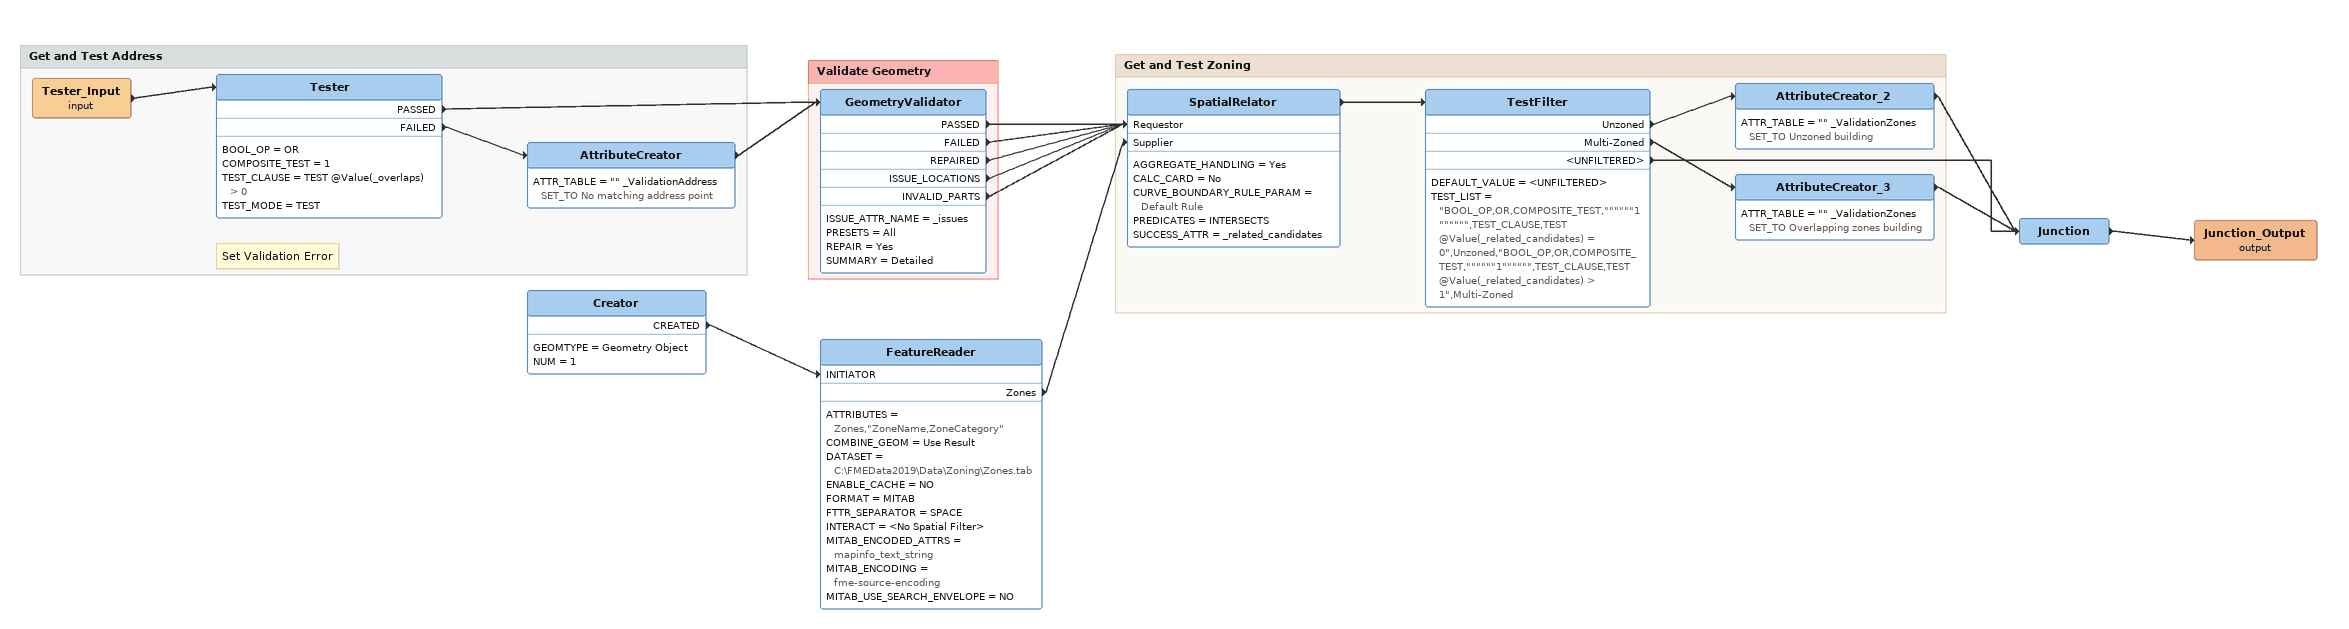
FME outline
Creator
    GEOMTYPE = Geometry Object
    NUM = 1
    CREATED -> FeatureReader [INITIATOR]
FeatureReader
    ATTRIBUTES = Zones,"ZoneName,ZoneCategory"
    COMBINE_GEOM = Use Result
    DATASET = C:\FMEData2019\Data\Zoning\Zones.tab
    ENABLE_CACHE = NO
    FORMAT = MITAB
    FTTR_SEPARATOR = SPACE
    INTERACT = <No Spatial Filter>
    MITAB_ENCODED_ATTRS = mapinfo_text_string
    MITAB_ENCODING = fme-source-encoding
    MITAB_USE_SEARCH_ENVELOPE = NO
    Zones -> SpatialRelator [Supplier]
Junction
    -> Junction_Output (output)
Junction_Output (output)

Bookmark: Get and Test Address
Tester_Input (input)
    -> Tester
Tester
    BOOL_OP = OR
    COMPOSITE_TEST = 1
    TEST_CLAUSE = TEST @Value(_overlaps) > 0
    TEST_MODE = TEST
    PASSED -> GeometryValidator
    FAILED -> AttributeCreator
Note: Set Validation Error
AttributeCreator
    ATTR_TABLE = "" _ValidationAddress SET_TO No matching address point
    -> GeometryValidator

Bookmark: Validate Geometry
GeometryValidator
    ISSUE_ATTR_NAME = _issues
    PRESETS = All
    REPAIR = Yes
    SUMMARY = Detailed
    PASSED -> SpatialRelator [Requestor]
    FAILED -> SpatialRelator [Requestor]
    REPAIRED -> SpatialRelator [Requestor]
    ISSUE_LOCATIONS -> SpatialRelator [Requestor]
    INVALID_PARTS -> SpatialRelator [Requestor]

Bookmark: Get and Test Zoning
SpatialRelator
    AGGREGATE_HANDLING = Yes
    CALC_CARD = No
    CURVE_BOUNDARY_RULE_PARAM = Default Rule
    PREDICATES = INTERSECTS
    SUCCESS_ATTR = _related_candidates
    -> TestFilter
TestFilter
    DEFAULT_VALUE = <UNFILTERED>
    TEST_LIST = "BOOL_OP,OR,COMPOSITE_TEST,""""""1"""""",TEST_CLAUSE,TEST @Value(_related_candidates) = 0",Unzoned,"BOOL_OP,OR,COMPOSITE_TEST,""""""1"""""",TEST_CLAUSE,TEST @Value(_related_candidates) > 1",Multi-Zoned
    Unzoned -> AttributeCreator_2
    Multi-Zoned -> AttributeCreator_3
    <UNFILTERED> -> Junction
AttributeCreator_2
    ATTR_TABLE = "" _ValidationZones SET_TO Unzoned building
    -> Junction
AttributeCreator_3
    ATTR_TABLE = "" _ValidationZones SET_TO Overlapping zones building
    -> Junction
